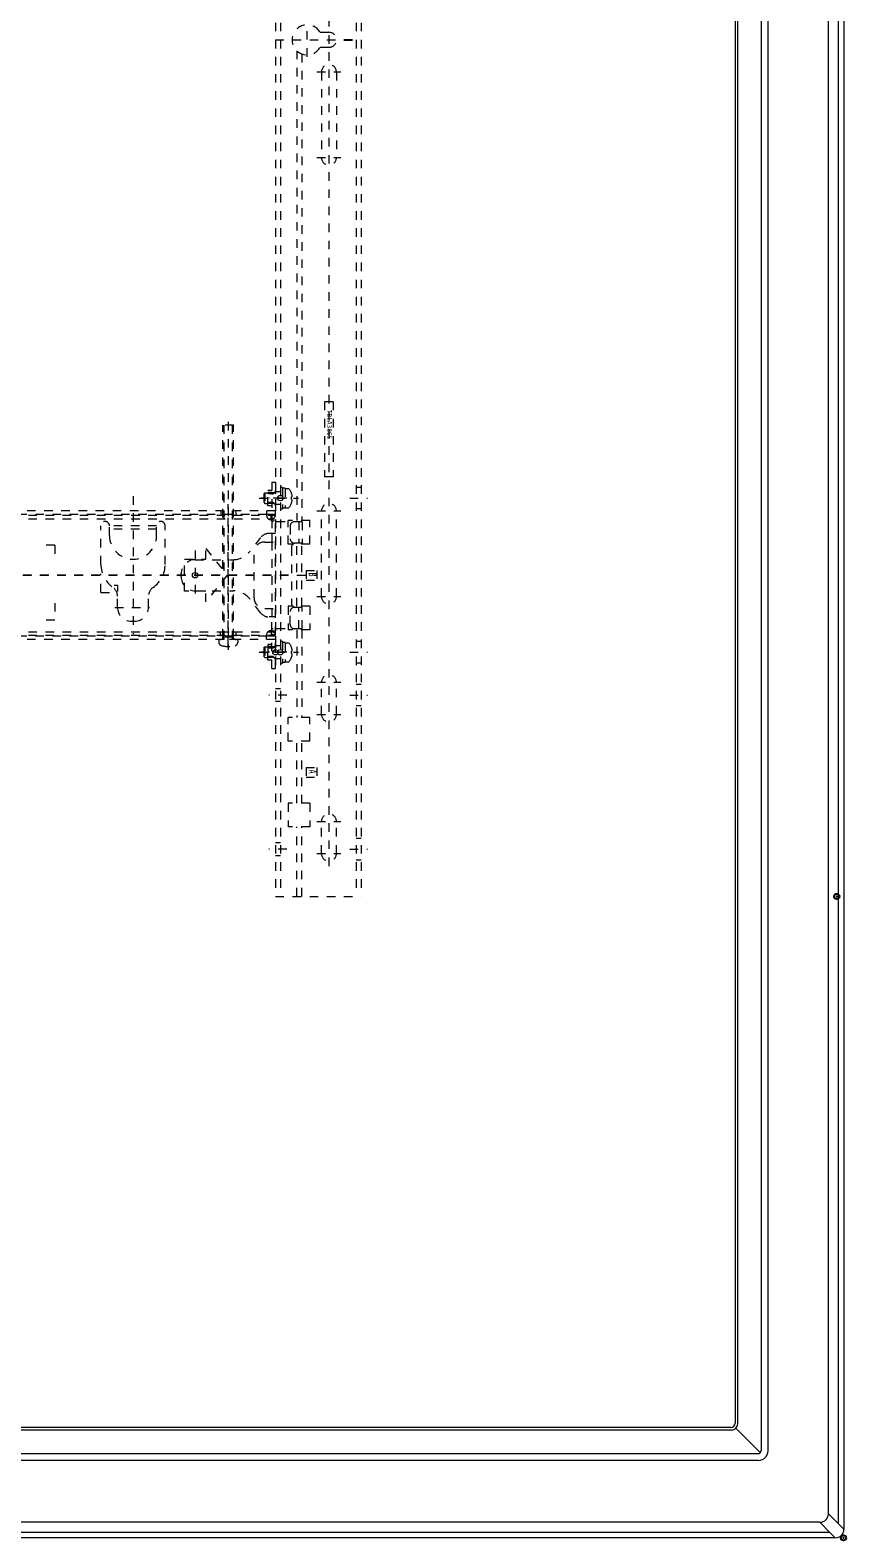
# Model space of a CAD drawing. Units: millimetres, scale not verified. Extents: x -63 to 62, y -57 to 57.
# Drawn here: x -19.41 to -9.91, y -4.14 to 13.46 of the extents above; entities that cross this region are included whole.
import ezdxf
from ezdxf.enums import TextEntityAlignment as Align

# ---------------------------------------------------------------- set-up
doc = ezdxf.new("R2010")
doc.units = ezdxf.units.MM
doc.header["$LTSCALE"] = 0.125
doc.header["$PDMODE"] = 32
doc.header["$PDSIZE"] = 0.0625
doc.linetypes.add('USER1', pattern=[1.4, 0.7, -0.7])
doc.layers.add('0-4_DEFPOINTS', color=7, linetype='Continuous')
doc.layers.add('0-5_GAIKEI', color=1, linetype='Continuous', lineweight=18)
doc.layers.add('0-6_SUNPO', color=3, linetype='Continuous', lineweight=18)
doc.styles.add('ＭＳ ゴシック', font='')
doc.styles.get('ＭＳ ゴシック').set_extended_font_data('MS Gothic')

# ---------------------------------------------------------------- blocks, each defined once
blk = doc.blocks.new('D6')
at = {"layer": '0-4_DEFPOINTS'}
blk.add_point((-11.4936, -6.892), dxfattribs=at)
blk = doc.blocks.new('D5')
at = {"layer": '0-4_DEFPOINTS'}
blk.add_point((-11.5732, 0.5955), dxfattribs=at)

msp = doc.modelspace()

# ---------------------------------------------------------------- linework, layer by layer
at = {"layer": '0-5_GAIKEI'}
for p, q in [((-9.9743, 30.6673), (-9.9743, -3.9745)), ((-10.0878, -3.8611), (-10.0878, 30.5539)), ((-10.8714, 29.8139), (-10.8714, -3.1211)), ((-10.7922, -3.1245), (-10.7922, 29.8173)), ((-11.1766, 29.4955), (-11.1766, -2.8027)), ((-11.1465, -2.8101), (-11.1465, 29.5028)), ((-11.2189, -2.8825), (-29.6694, -2.8825)), ((-11.2263, -2.8524), (-29.662, -2.8524)), ((-10.8818, -3.1472), (-11.1675, -2.8616)), ((-29.9804, -3.1576), (-10.9079, -3.1576)), ((-10.9045, -3.2368), (-29.9838, -3.2368)), ((-10.0878, -3.8611), (-9.9743, -3.9745)), ((-10.1866, -3.96), (-30.7017, -3.96)), ((-10.0732, -4.0734), (-10.1866, -3.96)), ((-9.9743, -3.9735), (-9.9066, -4.0413)), ((-30.8151, -4.0734), (-10.0732, -4.0734)), ((-10.0065, -4.1411), (-10.0742, -4.0734))]:
    msp.add_line(p, q, dxfattribs=at)
at = {"layer": '0-5_GAIKEI', "color": 7}
for p, q in [((-9.9066, 30.734), (-9.9066, -4.0413)), ((-10.0065, -4.1411), (-30.8818, -4.1411))]:
    msp.add_line(p, q, dxfattribs=at)
at = {"layer": '0-5_GAIKEI', "linetype": 'USER1'}
for p, q in [((-16.5441, 23.3464), (-16.5441, 3.3464)), ((-16.4866, 23.3464), (-16.4866, 3.3464)), ((-15.6016, 23.3464), (-15.6016, 3.3464)), ((-15.5441, 23.3464), (-15.5441, 3.3464)), ((-15.9191, 23.001), (-15.9191, 3.6547)), ((-16.1741, 13.1494), (-16.1741, 13.5452)), ((-16.0088, 13.4339), (-15.9191, 13.4339)), ((-16.5441, 13.3464), (-15.8032, 13.3464)), ((-16.2941, 13.219), (-16.2941, 7.7339)), ((-16.0088, 13.2589), (-15.9191, 13.2589)), ((-15.7441, 13.3514), (-15.6016, 13.3514)), ((-15.7441, 13.3489), (-15.6016, 13.3489)), ((-15.7441, 13.3464), (-15.6016, 13.3464)), ((-15.7441, 13.3439), (-15.6016, 13.3439)), ((-15.7441, 13.3414), (-15.6016, 13.3414)), ((-16.2366, 13.1829), (-16.2366, 7.7339)), ((-16.0609, 12.9714), (-15.7813, 12.9714)), ((-16.0066, 12.9714), (-16.0066, 11.9714)), ((-15.8316, 12.9714), (-15.8316, 11.9714)), ((-16.0609, 11.9714), (-15.7813, 11.9714)), ((-15.8691, 9.1214), (-15.8691, 8.2464)), ((-17.0316, 8.8464), (-17.1566, 8.8464)), ((-17.1441, 6.3464), (-17.1441, 8.8464)), ((-17.0941, 8.8858), (-17.0941, 6.2248)), ((-17.0441, 6.3464), (-17.0441, 8.8464)), ((-17.0316, 6.3714), (-17.0316, 8.8464)), ((-16.5841, 8.1839), (-16.5441, 8.1839)), ((-16.5841, 8.1839), (-16.5841, 7.7964)), ((-16.5441, 8.1839), (-16.5441, 7.7964)), ((-16.4866, 8.1214), (-16.4866, 7.8714)), ((-16.4616, 8.1214), (-16.4866, 8.1214)), ((-16.4616, 8.1214), (-16.4616, 7.8714)), ((-16.4291, 8.1114), (-16.4616, 8.1114)), ((-16.4291, 8.1114), (-16.4291, 7.8814)), ((-16.4291, 8.1089), (-16.3879, 8.1089)), ((-15.8691, 8.2464), (-15.9691, 8.2464)), ((-15.5441, 8.1214), (-15.6016, 8.1214)), ((-18.2066, 8.0188), (-18.2066, 6.4085)), ((-17.0941, 6.2664), (-17.0941, 7.9239)), ((-16.7329, 7.9964), (-16.2748, 7.9964)), ((-16.4691, 7.9964), (-16.7091, 7.9964)), ((-16.6791, 8.0456), (-16.6658, 8.0589)), ((-16.6791, 8.0456), (-16.6791, 7.9472)), ((-16.6791, 7.9472), (-16.6658, 7.9339)), ((-16.6658, 8.0589), (-16.6658, 7.9339)), ((-16.6658, 8.0589), (-16.6341, 8.0589)), ((-16.6658, 7.9339), (-16.6341, 7.9339)), ((-16.6341, 7.9064), (-16.6341, 8.0864)), ((-16.5841, 8.0864), (-16.6341, 8.0864)), ((-16.6341, 7.9064), (-16.6341, 8.0864)), ((-16.6341, 8.0864), (-16.5841, 8.0864)), ((-16.5551, 8.0589), (-16.6341, 8.0589)), ((-16.5841, 8.0464), (-16.6341, 8.0464)), ((-16.5841, 7.9464), (-16.6341, 7.9464)), ((-16.5551, 7.9339), (-16.6341, 7.9339)), ((-16.4116, 7.9964), (-16.6191, 7.9964)), ((-16.4866, 8.0714), (-16.5441, 8.0714)), ((-16.4866, 7.9214), (-16.5441, 7.9214)), ((-16.3573, 7.9814), (-16.3573, 8.0114)), ((-16.3473, 8.0114), (-16.3573, 8.0114)), ((-16.3473, 7.9814), (-16.3573, 7.9814)), ((-15.6766, 7.9964), (-15.4691, 7.9964)), ((-28.4291, 7.7964), (-16.5841, 7.7964)), ((-28.4291, 7.7564), (-16.5841, 7.7564)), ((-16.5441, 7.8464), (-28.3941, 7.8464)), ((-16.6466, 7.8064), (-27.8691, 7.8064)), ((-17.1816, 7.8464), (-17.1816, 7.8064)), ((-17.0066, 7.8464), (-17.0066, 7.8064)), ((-16.6466, 7.8464), (-16.6466, 7.7938)), ((-16.5441, 7.8064), (-16.6466, 7.8064)), ((-16.5841, 7.9064), (-16.6341, 7.9064)), ((-16.5841, 7.9064), (-16.6341, 7.9064)), ((-16.5941, 7.7564), (-16.5941, 7.7964)), ((-16.5941, 7.7464), (-16.5941, 7.7564)), ((-16.5841, 7.7939), (-16.5841, 7.7439)), ((-16.5441, 7.7939), (-16.5841, 7.7939)), ((-16.5441, 7.8064), (-16.5441, 7.8464)), ((-16.5441, 6.3989), (-16.5441, 7.7939)), ((-16.4866, 7.8714), (-16.4616, 7.8714)), ((-16.4616, 7.8814), (-16.4291, 7.8814)), ((-16.4291, 7.8839), (-16.3879, 7.8839)), ((-16.0609, 7.8464), (-15.7813, 7.8464)), ((-16.0066, 6.8464), (-16.0066, 7.8464)), ((-15.8316, 6.8464), (-15.8316, 7.8464)), ((-15.5441, 7.8714), (-15.6016, 7.8714)), ((-18.5816, 7.2214), (-18.5816, 7.6739)), ((-17.9316, 7.6739), (-18.4816, 7.6739)), ((-18.4816, 7.5589), (-18.4816, 7.6739)), ((-17.9316, 7.6339), (-18.4816, 7.6339)), ((-17.9316, 7.5589), (-17.9316, 7.6739)), ((-17.8316, 7.2214), (-17.8316, 7.6739)), ((-16.5441, 7.5839), (-16.6181, 7.5839)), ((-16.5966, 7.7439), (-16.5441, 7.7439)), ((-16.5841, 7.7439), (-16.5841, 7.5839)), ((-16.5841, 7.5839), (-16.5841, 7.4839)), ((-16.2316, 7.7214), (-16.5691, 7.7214)), ((-16.1441, 7.7339), (-16.3941, 7.7339)), ((-16.3941, 7.4589), (-16.3941, 7.7339)), ((-16.3716, 7.6714), (-16.3716, 7.5214)), ((-16.2716, 7.7214), (-16.2716, 7.4714)), ((-16.2316, 7.7214), (-16.2316, 7.4714)), ((-16.1441, 7.4589), (-16.1441, 7.7339)), ((-19.1191, 7.4464), (-19.3191, 7.4464)), ((-19.1191, 7.4464), (-19.1191, 7.2464)), ((-16.7165, 7.536), (-16.844, 7.3734)), ((-16.6691, 7.4839), (-16.5441, 7.4839)), ((-16.5841, 7.4839), (-16.5841, 6.7089)), ((-16.1441, 7.4589), (-16.3941, 7.4589)), ((-16.3566, 7.4214), (-16.3566, 6.7714)), ((-16.2316, 7.4714), (-16.3216, 7.4714)), ((-16.2941, 6.7339), (-16.2941, 7.4589)), ((-16.2366, 6.7339), (-16.2366, 7.4589)), ((-17.6066, 7.2839), (-17.3566, 7.2839)), ((-17.6066, 6.9089), (-17.6066, 7.2839)), ((-17.4816, 7.3839), (-17.4816, 6.8089)), ((-17.4816, 7.2776), (-17.0383, 7.2776)), ((-16.7941, 6.8339), (-16.7941, 7.3589)), ((-28.8942, 7.0964), (-16.067, 7.0964)), ((-16.3897, 7.0964), (-28.2583, 7.0964)), ((-18.5816, 6.8964), (-18.5816, 7.1115)), ((-17.6441, 7.0776), (-17.6441, 7.1151)), ((-16.1866, 7.1526), (-16.0616, 7.1526)), ((-16.1866, 7.1526), (-16.1866, 7.0401)), ((-16.0616, 7.1526), (-16.0616, 7.0401)), ((-18.5816, 6.8964), (-18.4831, 6.8964)), ((-18.3879, 6.9765), (-18.4251, 6.9765)), ((-18.3879, 6.9765), (-18.3879, 6.9071)), ((-17.3566, 6.9089), (-17.6066, 6.9089)), ((-17.4816, 6.9151), (-17.0383, 6.9151)), ((-16.1866, 7.0401), (-16.0616, 7.0401)), ((-19.1191, 6.7714), (-19.1191, 6.5714)), ((-18.4192, 6.7214), (-18.0136, 6.7214)), ((-18.3879, 6.7214), (-18.3879, 6.8515)), ((-18.0254, 6.7214), (-18.0254, 6.8515)), ((-16.7165, 6.6567), (-16.844, 6.8194)), ((-16.6691, 6.7089), (-16.5441, 6.7089)), ((-16.5841, 6.7089), (-16.5841, 6.6089)), ((-16.1441, 6.7339), (-16.3941, 6.7339)), ((-16.3941, 6.7339), (-16.3941, 6.4589)), ((-16.2316, 6.7214), (-16.3216, 6.7214)), ((-16.2716, 6.4714), (-16.2716, 6.7214)), ((-16.2316, 6.4714), (-16.2316, 6.7214)), ((-16.1441, 6.7339), (-16.1441, 6.4589)), ((-16.0609, 6.8464), (-15.7813, 6.8464)), ((-19.1191, 6.5714), (-19.3191, 6.5714)), ((-18.2254, 6.5589), (-18.1879, 6.5589)), ((-16.5441, 6.6089), (-16.6181, 6.6089)), ((-16.5841, 6.4489), (-16.5841, 6.6089)), ((-16.3716, 6.5214), (-16.3716, 6.6714)), ((-28.4291, 6.4364), (-16.5841, 6.4364)), ((-28.4291, 6.3964), (-16.5841, 6.3964)), ((-16.5441, 6.3464), (-28.3941, 6.3464)), ((-16.6466, 6.3864), (-27.8691, 6.3864)), ((-17.1841, 6.4364), (-17.0041, 6.4364)), ((-17.1841, 6.3864), (-17.1841, 6.4364)), ((-17.1566, 6.3573), (-17.1566, 6.4364)), ((-17.1441, 6.3464), (-17.1566, 6.3714)), ((-17.1441, 6.3864), (-17.1441, 6.4364)), ((-17.0441, 6.3864), (-17.0441, 6.4364)), ((-17.0441, 6.3464), (-17.0316, 6.3714)), ((-17.0316, 6.3573), (-17.0316, 6.4364)), ((-17.0041, 6.3864), (-17.0041, 6.4364)), ((-16.9816, 6.3464), (-16.9834, 6.3116)), ((-16.6466, 6.3464), (-16.6466, 6.399)), ((-16.5441, 6.3864), (-16.6466, 6.3864)), ((-16.5966, 6.4489), (-16.5441, 6.4489)), ((-16.5941, 6.4464), (-16.5941, 6.4364)), ((-16.5941, 6.4364), (-16.5941, 6.3964)), ((-16.5841, 6.3989), (-16.5841, 6.4489)), ((-16.5441, 6.3989), (-16.5841, 6.3989)), ((-16.5841, 6.0089), (-16.5841, 6.3901)), ((-16.2316, 6.4714), (-16.5691, 6.4714)), ((-16.5441, 6.0089), (-16.5441, 6.3901)), ((-16.5441, 6.3864), (-16.5441, 6.3464)), ((-16.1441, 6.4589), (-16.3941, 6.4589)), ((-16.2941, 6.4589), (-16.2941, 5.4339)), ((-16.2366, 6.4589), (-16.2366, 5.4339)), ((-16.7329, 6.1964), (-16.2748, 6.1964)), ((-16.4691, 6.1964), (-16.7091, 6.1964)), ((-16.6791, 6.2456), (-16.6658, 6.2589)), ((-16.6791, 6.2456), (-16.6791, 6.1472)), ((-16.6658, 6.2589), (-16.6658, 6.1339)), ((-16.6658, 6.2589), (-16.6341, 6.2589)), ((-16.6341, 6.1064), (-16.6341, 6.2864)), ((-16.6341, 6.2864), (-16.5841, 6.2864)), ((-16.5551, 6.2589), (-16.6341, 6.2589)), ((-16.5841, 6.2464), (-16.6341, 6.2464)), ((-16.4116, 6.1964), (-16.6191, 6.1964)), ((-16.4866, 6.2714), (-16.5441, 6.2714)), ((-16.4866, 6.3214), (-16.4866, 6.0714)), ((-16.4616, 6.3214), (-16.4866, 6.3214)), ((-16.4616, 6.3214), (-16.4616, 6.0714)), ((-16.4291, 6.3114), (-16.4616, 6.3114)), ((-16.4291, 6.3114), (-16.4291, 6.0814)), ((-16.4291, 6.3089), (-16.3879, 6.3089)), ((-16.3573, 6.1814), (-16.3573, 6.2114)), ((-16.3473, 6.2114), (-16.3573, 6.2114)), ((-16.3473, 6.1814), (-16.3573, 6.1814)), ((-15.6766, 6.1964), (-15.4691, 6.1964)), ((-15.5441, 6.3214), (-15.6016, 6.3214)), ((-16.6791, 6.1472), (-16.6658, 6.1339)), ((-16.6658, 6.1339), (-16.6341, 6.1339)), ((-16.5841, 6.1464), (-16.6341, 6.1464)), ((-16.5551, 6.1339), (-16.6341, 6.1339)), ((-16.5841, 6.1064), (-16.6341, 6.1064)), ((-16.5841, 6.1064), (-16.6341, 6.1064)), ((-16.5841, 6.0089), (-16.5441, 6.0089)), ((-16.4866, 6.1214), (-16.5441, 6.1214)), ((-16.4866, 6.0714), (-16.4616, 6.0714)), ((-16.4616, 6.0814), (-16.4291, 6.0814)), ((-16.4291, 6.0839), (-16.3879, 6.0839)), ((-15.5441, 6.0714), (-15.6016, 6.0714)), ((-16.0609, 5.8464), (-15.7813, 5.8464)), ((-16.0066, 5.4714), (-16.0066, 5.8464)), ((-15.8316, 5.4714), (-15.8316, 5.8464)), ((-15.5441, 5.8214), (-15.6016, 5.8214)), ((-16.4116, 5.6964), (-16.6191, 5.6964)), ((-16.4866, 5.7714), (-16.5441, 5.7714)), ((-15.6766, 5.6964), (-15.4691, 5.6964)), ((-16.4866, 5.6214), (-16.5441, 5.6214)), ((-16.0609, 5.4714), (-15.7813, 5.4714)), ((-15.5441, 5.5714), (-15.6016, 5.5714)), ((-16.1441, 5.4339), (-16.3941, 5.4339)), ((-16.1441, 5.1589), (-16.1441, 5.4339)), ((-16.2941, 4.4339), (-16.2941, 5.1589)), ((-16.2366, 4.4339), (-16.2366, 5.1589)), ((-16.1866, 4.8526), (-16.1866, 4.7401)), ((-16.1866, 4.8526), (-16.0616, 4.8526)), ((-16.0616, 4.8526), (-16.0616, 4.7401)), ((-16.1866, 4.7401), (-16.0616, 4.7401)), ((-16.1441, 4.4339), (-16.1441, 4.1589)), ((-16.1441, 4.1589), (-16.3941, 4.1589)), ((-16.2941, 3.3464), (-16.2941, 4.1589)), ((-16.2366, 3.3464), (-16.2366, 4.1589)), ((-16.0609, 4.2214), (-15.7813, 4.2214)), ((-16.0066, 3.8464), (-16.0066, 4.2214)), ((-15.8316, 3.8464), (-15.8316, 4.2214)), ((-16.4116, 3.8964), (-16.6191, 3.8964)), ((-16.4866, 3.9714), (-16.5441, 3.9714)), ((-15.6766, 3.8964), (-15.4691, 3.8964)), ((-15.5441, 4.0214), (-15.6016, 4.0214)), ((-16.4866, 3.8214), (-16.5441, 3.8214)), ((-16.0609, 3.8464), (-15.7813, 3.8464)), ((-15.5441, 3.7714), (-15.6016, 3.7714)), ((-16.5441, 3.3464), (-15.5441, 3.3464))]:
    msp.add_line(p, q, dxfattribs=at)
for points in [[(-15.8691, 9.1214), (-15.9691, 9.1214), (-15.9691, 8.2464)], [(-17.0316, 6.3714), (-17.1566, 6.3714), (-17.1566, 8.8464)], [(-17.3566, 7.2839), (-17.3566, 7.4089), (-17.1066, 7.0964)], [(-17.1066, 7.0964), (-17.3566, 6.7839), (-17.3566, 6.9089)], [(-16.9816, 6.3464), (-17.2066, 6.3464), (-17.2048, 6.3116)], [(-16.5841, 6.2864), (-16.6341, 6.2864), (-16.6341, 6.1064)], [(-16.1441, 5.1589), (-16.3941, 5.1589), (-16.3941, 5.4339)], [(-16.1441, 4.4339), (-16.3941, 4.4339), (-16.3941, 4.1589)]]:
    msp.add_lwpolyline(points, dxfattribs=at)
for centre, radius, start, end in [((-16.1741, 13.3464), 0.175, 34.22887, 325.77113), ((-16.0088, 13.4589), 0.025, 214.22887, 270), ((-15.9191, 13.3464), 0.0875, 270, 90), ((-16.0088, 13.2339), 0.025, 90, 145.77113), ((-15.9191, 12.9714), 0.0875, 0, 180), ((-15.9191, 11.9714), 0.0875, 180, 0), ((-16.5206, 7.9964), 0.174, 4.94446, 40.27261), ((-16.5841, 8.0864), 0.04, 270, 0), ((-16.5841, 7.9064), 0.04, 0, 90), ((-16.5206, 7.9964), 0.174, 319.72739, 355.05554), ((-15.9191, 7.8464), 0.0875, 0, 180), ((-16.5966, 7.7939), 0.05, 180, 270), ((-16.5691, 7.7464), 0.025, 180, 270), ((-16.5841, 7.7964), 0.04, 270, 0), ((-18.5316, 7.6739), 0.05, 0, 180), ((-17.8816, 7.6739), 0.05, 0, 180), ((-16.6181, 7.4589), 0.125, 90, 141.89242), ((-16.3216, 7.6714), 0.05, 90, 180), ((-18.2066, 7.5589), 0.275, 180, 0), ((-16.6691, 7.3589), 0.125, 90, 180), ((-16.3216, 7.5214), 0.05, 180, 270), ((-16.3066, 7.4214), 0.05, 90, 180), ((-18.2566, 7.2214), 0.325, 180, 235.28851), ((-18.1566, 7.2214), 0.325, 304.71149, 360), ((-17.4816, 7.1151), 0.1625, 90, 180), ((-17.0408, 7.5276), 0.25, 270, 321.89242), ((-17.4816, 7.0776), 0.1625, 180, 270), ((-18.5129, 6.8515), 0.125, 0, 55.28851), ((-17.9004, 6.8515), 0.125, 124.71149, 180), ((-17.0408, 6.6651), 0.25, 38.10758, 90), ((-18.2254, 6.7214), 0.1625, 180, 270), ((-18.1879, 6.7214), 0.1625, 270, 0), ((-16.6691, 6.8339), 0.125, 180, 270), ((-16.3216, 6.6714), 0.05, 90, 180), ((-16.3066, 6.7714), 0.05, 180, 270), ((-15.9191, 6.8464), 0.0875, 180, 0), ((-16.6181, 6.7339), 0.125, 218.10758, 270), ((-16.3216, 6.5214), 0.05, 180, 270), ((-17.1841, 6.3864), 0.04, 270, 0), ((-17.0041, 6.3864), 0.04, 180, 270), ((-16.5966, 6.3989), 0.05, 90, 180), ((-16.5691, 6.4464), 0.025, 90, 180), ((-16.5841, 6.3964), 0.04, 0, 90), ((-17.1648, 6.3137), 0.04, 183, 254.21401), ((-17.0941, 6.5639), 0.3, 254.21401, 285.78599), ((-17.0234, 6.3137), 0.04, 285.78599, 357), ((-16.5841, 6.2864), 0.04, 270, 0), ((-16.5206, 6.1964), 0.174, 4.94446, 40.27261), ((-16.5206, 6.1964), 0.174, 319.72739, 355.05554), ((-16.5841, 6.1064), 0.04, 0, 90), ((-15.9191, 5.8464), 0.0875, 0, 180), ((-15.9191, 5.4714), 0.0875, 180, 0), ((-15.9191, 4.2214), 0.0875, 0, 180), ((-15.9191, 3.8464), 0.0875, 180, 0)]:
    msp.add_arc(centre, radius, start, end, dxfattribs=at)
at = {"layer": '0-5_GAIKEI'}
for centre, major_axis, ratio, start_param, end_param in [((-11.227, -2.802), (-0.0359, 0.0359), 0.985257, 2.3636208, 3.9195645), ((-11.2228, -2.8082), (-0.0636, 0.0433), 0.973581, 2.9680855, 3.7270003), ((-11.2208, -2.8062), (-0.0433, 0.0636), 0.973581, 2.556185, 3.3150998), ((-10.9078, -3.1202), (0.037, 0.0063), 0.995515, 4.5422375, 5.3072091), ((-10.9048, -3.1242), (-0.0798, 0.0798), 0.997265, 2.357564, 3.9256213), ((-10.9088, -3.1212), (0.0063, 0.037), 0.995515, 4.1175689, 4.8825404), ((-10.3674, -3.6804), (-0.2511, 0.2511), 0.49281, 2.7306286, 3.5525567)]:
    msp.add_ellipse(centre, major_axis=major_axis, ratio=ratio, start_param=start_param, end_param=end_param, dxfattribs=at)
at = {"layer": '0-5_GAIKEI', "color": 7}
msp.add_ellipse((-10.0068, -4.041), major_axis=(-0.0709, 0.0709), ratio=0.997265, start_param=2.357564, end_param=3.9256213, dxfattribs=at)
at = {"layer": '0-5_GAIKEI'}
for p in [(-16.4866, 7.9964), (-17.4816, 7.0964), (-16.5441, 6.1964), (-16.4866, 6.1964)]:
    msp.add_point(p, dxfattribs=at)

# ---------------------------------------------------------------- block references
at = {"layer": '0-6_SUNPO'}
for name in ['D6', 'D5']:
    msp.add_blockref(name, (1.5829, 2.7508), dxfattribs=at)

# ---------------------------------------------------------------- texts
at = {"layer": '0-5_GAIKEI', "color": 7, "style": 'ＭＳ ゴシック'}
msp.add_text('TBLA3865', height=0.05499, rotation=270, dxfattribs=at).set_placement((-15.9557, 9.0271), align=Align.BOTTOM_LEFT)
at = {"layer": '0-5_GAIKEI', "color": 7, "style": 'ＭＳ ゴシック', "width": 0.75}
for s, p in [('B', (-16.1826, 7.1276)), ('A', (-16.1814, 4.8276))]:
    msp.add_text(s, height=0.0916, rotation=270, dxfattribs=at).set_placement(p, align=Align.BOTTOM_LEFT)

doc.saveas('drawing.dxf')
